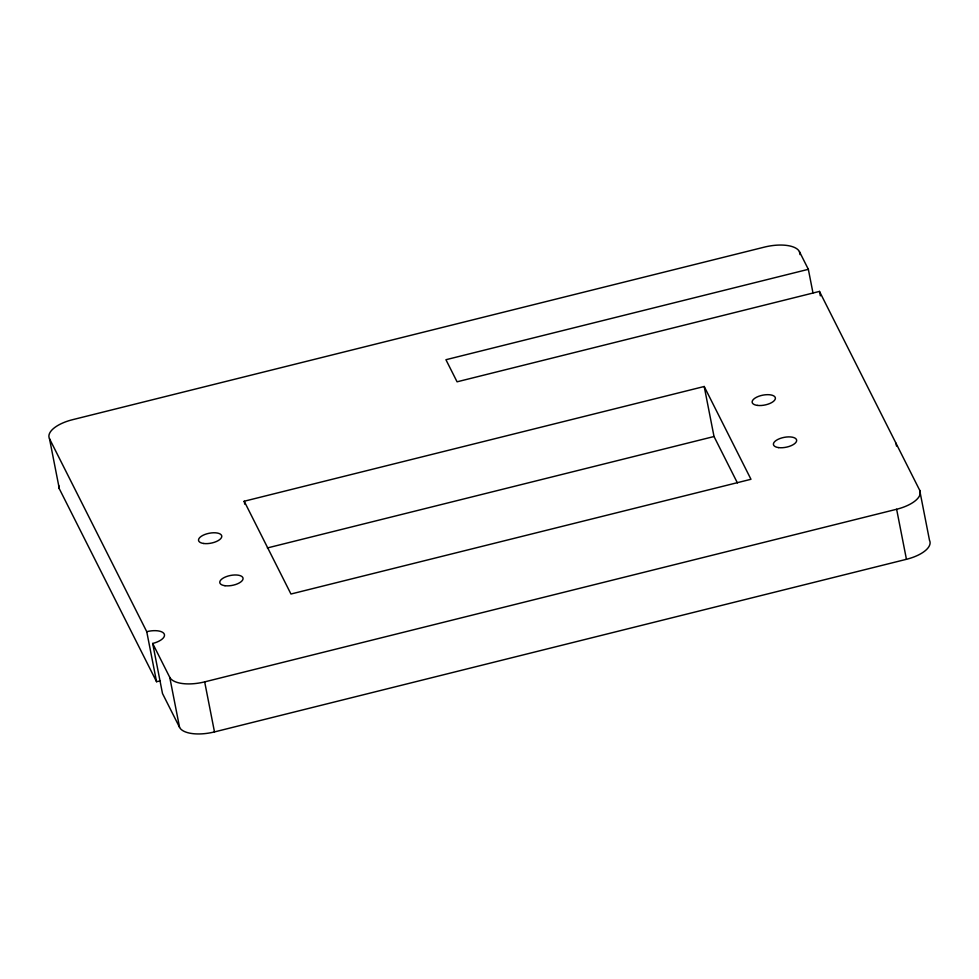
<?xml version="1.0" encoding="UTF-8"?>
<svg xmlns="http://www.w3.org/2000/svg" width="979" height="979" viewBox="0 0 979 979"><rect width="100%" height="100%" fill="white"/><g stroke="black" fill="none" stroke-linecap="round" stroke-linejoin="round"><path stroke-width="1.47" d="M808.348 269.323L445.934 359.721L457.071 381.81L819.484 291.412L919.685 490.246L929.499 540.286A30.055 12.8 -11.1 0 1 906.444 559.303L214.487 731.913A30.055 12.8 -11.1 0 1 179.561 727.36L162.49 693.487L152.675 643.46A15.028 6.4 -11.1 0 0 164.203 633.951A15.028 6.4 -11.1 0 0 146.74 631.675L49.501 438.714A30.055 12.8 -11.1 0 1 72.556 419.697L764.513 247.087A30.055 12.8 -11.1 0 1 799.439 251.64L808.348 269.323L812.962 292.868M244.199 501.236L704.207 386.497L750.966 479.282L290.959 594.02L244.199 501.236L244.774 504.185M267.365 547.946L714.021 436.524L737.407 482.916M152.675 643.46L169.746 677.321A30.055 12.8 -11.1 0 0 204.672 681.874L896.629 509.264A30.055 12.8 -11.1 0 0 919.685 490.246M49.501 438.714L59.315 488.754L156.554 681.702A15.028 6.4 -11.1 0 1 160.409 680.968M895.932 443.12L896.507 446.057M896.629 509.264L906.444 559.303M819.484 291.412L820.353 295.829M799.439 251.64L800.014 254.589M704.207 386.497L714.021 436.524M204.672 681.874L214.487 731.913M169.746 677.321L179.561 727.36M146.74 631.675L156.554 681.702M59.315 488.754A30.055 12.8 -11.1 0 1 58.764 485.449M778.611 447.611A11.834 5.042 -11.1 0 0 796.649 440.77A11.834 5.042 -11.1 0 0 779.81 438.58A11.834 5.042 -11.1 0 0 778.611 447.611M757.33 405.392A11.834 5.042 -11.1 0 0 775.38 398.551A11.834 5.042 -11.1 0 0 758.541 396.36A11.834 5.042 -11.1 0 0 757.33 405.392M203.718 543.492A11.834 5.042 -11.1 0 0 221.768 536.651A11.834 5.042 -11.1 0 0 204.929 534.461A11.834 5.042 -11.1 0 0 203.718 543.492M224.999 585.711A11.834 5.042 -11.1 0 0 243.049 578.87A11.834 5.042 -11.1 0 0 226.198 576.668A11.834 5.042 -11.1 0 0 224.999 585.711"/></g></svg>
